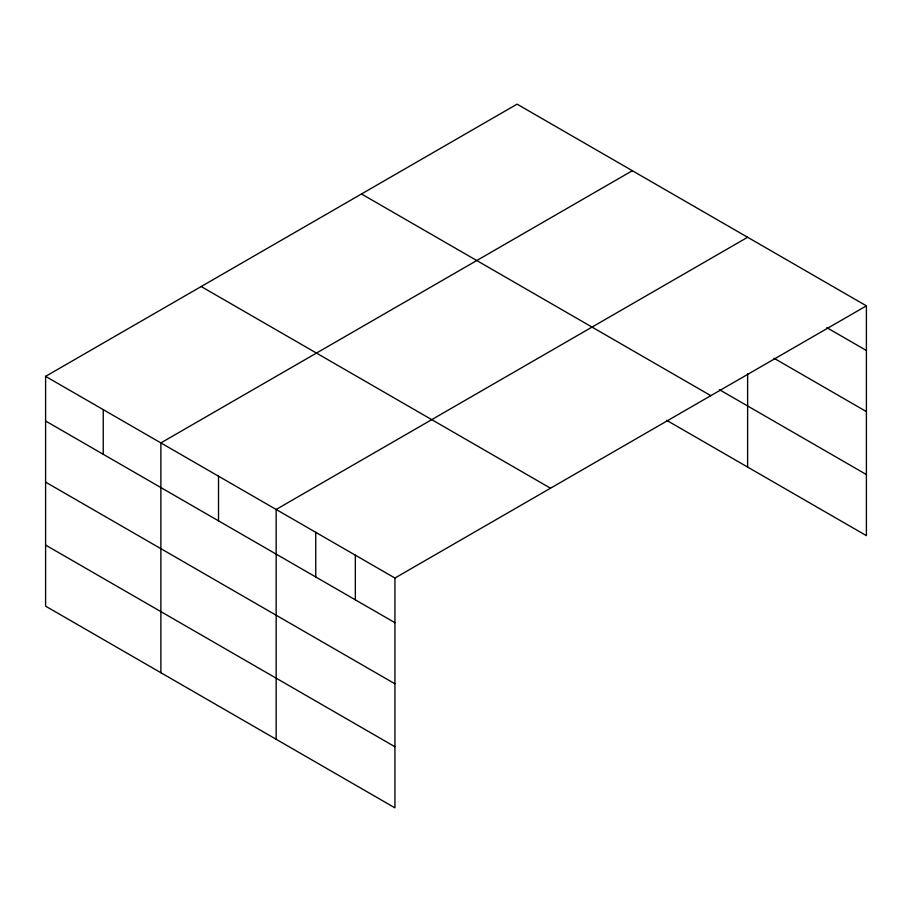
<?xml version="1.0" encoding="UTF-8"?>
<svg xmlns="http://www.w3.org/2000/svg" width="912" height="912" viewBox="0 0 912 912"><rect width="100%" height="100%" fill="white"/><g stroke="black" fill="none" stroke-linecap="round" stroke-linejoin="round"><path stroke-width="1.37" d="M866.4 305.839L517.07 104.15L45.6 376.36L45.6 606.161L394.93 807.85L394.93 578.037L866.4 305.839L866.4 535.64L666.683 420.341M632.347 170.715L160.877 442.913L160.877 672.714M747.623 237.268L276.154 509.466L276.154 739.267M826.808 327.636L866.4 350.493M774.026 358.256L866.4 411.597M719.42 389.686L866.4 474.548M361.483 193.982L710.813 395.66M201.187 286.528L550.517 488.216M45.6 376.36L394.93 578.037M45.6 421.013L394.93 622.691M45.6 482.117L394.93 683.795M45.6 545.068L394.93 746.746M747.623 373.795L747.623 467.069M355.338 555.18L355.338 599.834M315.746 532.323L315.746 576.977M218.515 476.189L218.515 520.843M103.238 409.636L103.238 454.29"/></g></svg>
